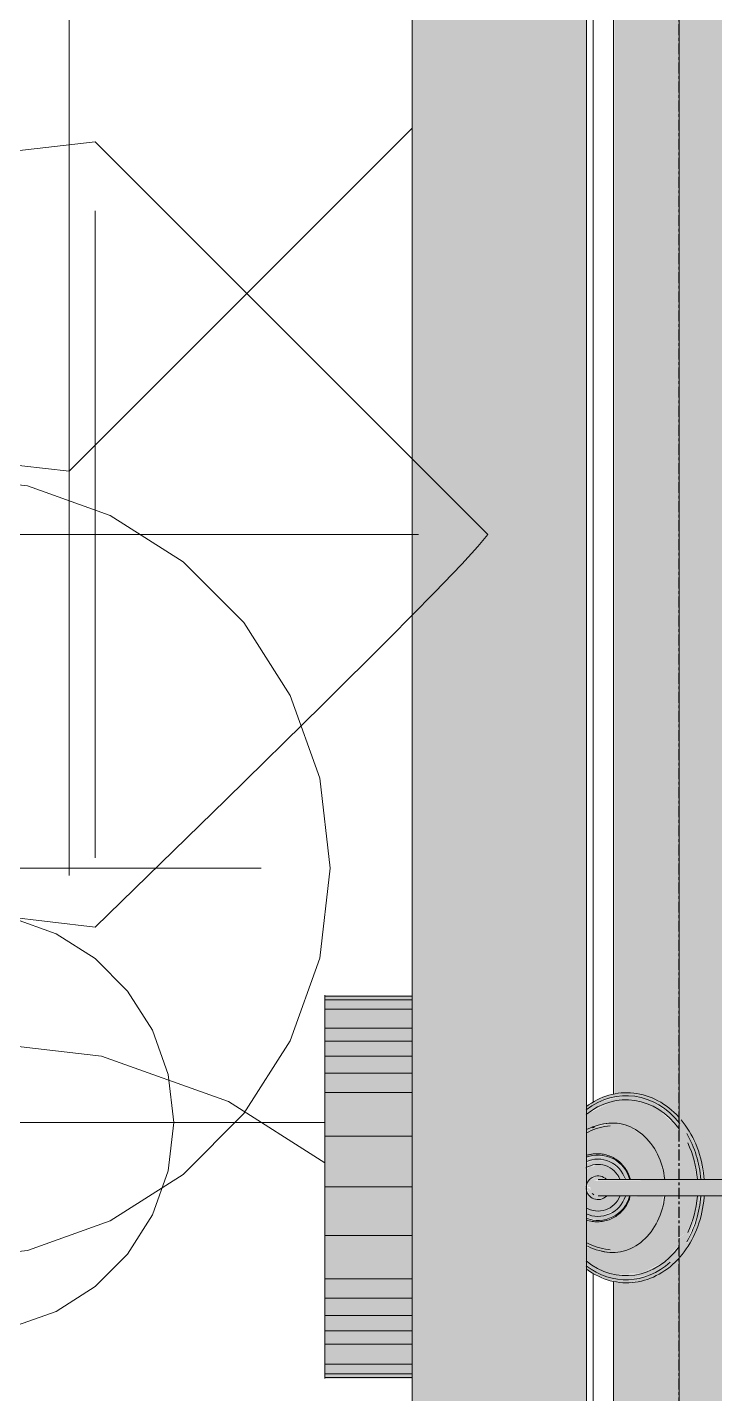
# Model space of a CAD drawing. Header units: inches. Extents: x 9391 to 11530, y 1186 to 2858.
# Drawn here: x 9748 to 9779.5, y 1657.7 to 1720.4 of the extents above; entities that cross this region are included whole.
import ezdxf

# ---------------------------------------------------------------- set-up
doc = ezdxf.new("R2010")
doc.units = ezdxf.units.IN
doc.header["$MEASUREMENT"] = 0
doc.linetypes.add('Grid Line 1_2_', pattern=[0.875, 0.5, -0.125, 0.125, -0.125])
for name, color, linetype, lineweight in [('A-DETL-GENF-1', 254, 'Continuous', 9), ('A-GENM', 5, 'Continuous', 9), ('A-GENM-1', 5, 'Continuous', 5), ('A-ROOF', 132, 'Continuous', 13), ('A-ROOF-1', 132, 'Continuous', 5), ('C-TOPO', 7, 'Continuous', 9), ('E-LITE-EQPM', 33, 'Continuous', 9), ('S-BEAM', 12, 'Continuous', 9), ('S-FNDN', 32, 'Continuous', 13), ('S-FNDN-1', 32, 'Continuous', 5), ('S-GRID-1', 1, 'Grid Line 1_2_', 30)]:
    doc.layers.add(name, color=color, linetype=linetype, lineweight=lineweight)

# ---------------------------------------------------------------- blocks, each defined once
blk = doc.blocks.new('Dimension Lumber - THE BEAM-1543094-FLOOR PLAN - ROOF')
at = {"layer": 'S-BEAM'}
h = blk.add_hatch(color=256, dxfattribs=at)
h.paths.add_polyline_path([(391.812, 0), (352.412, -0.037), (352.581, -0.206), (352.92, -0.625), (353.137, -0.972), (353.388, -1.598), (353.478, -1.968), (353.519, -2.433), (353.472, -3), (391.812, -3)], flags=0)
h.paths.add_polyline_path([(345.968, 0), (256.323, 0), (256.542, -0.206), (256.88, -0.625), (257.098, -0.972), (257.348, -1.598), (257.439, -1.968), (257.48, -2.433), (257.433, -3), (344.861, -2.965), (344.839, -2.752), (344.828, -2.176), (344.887, -1.766), (345.147, -1.05), (345.447, -0.577), (345.747, -0.202), (345.828, -0.112)], flags=0)
h.paths.add_polyline_path([(249.928, 0), (-234.147, 0), (-234.147, -3), (248.822, -2.965), (248.799, -2.752), (248.788, -2.176), (248.848, -1.766), (249.107, -1.05), (249.407, -0.577), (249.724, -0.183), (249.788, -0.112)], flags=0)
for p, q in [((-234.147, -3), (248.832, -3)), ((257.418, -3), (344.871, -3))]:
    blk.add_line(p, q, dxfattribs=at)
blk = doc.blocks.new('daphne 26070 - daphne 26070-V59-FLOOR PLAN - ROOF')
at = {"layer": 'A-DETL-GENF-1'}
for p, q in [((-9.387, -2.209), (-8.661, -4.238)), ((0, -2.491), (0, -3.594)), ((8.661, -4.238), (9.387, -2.209)), ((0, -3.2), (0, -2.727)), ((0, -3.436), (0, -3.2)), ((0, -4.224), (0, -3.436)), ((0, -3.594), (0, -4.145)), ((-8.661, -4.238), (-7.522, -6.029)), ((0, -4.145), (0, -4.775)), ((0, -4.539), (0, -4.224)), ((7.522, -6.029), (8.661, -4.238)), ((0, -5.169), (0, -4.539)), ((0, -4.775), (0, -5.248)), ((0, -5.458), (0, -5.109)), ((0, -5.109), (0, -5.169)), ((0, -5.248), (0, -7.139)), ((0, -6.106), (0, -5.458)), ((-7.522, -6.029), (-6.029, -7.522)), ((0, -6.036), (0, -5.721)), ((0, -5.721), (0, -6.351)), ((0, -6.981), (0, -6.036)), ((0, -6.351), (0, -6.106)), ((6.029, -7.522), (7.522, -6.029)), ((0, -7.532), (0, -6.981)), ((0, -7.139), (0, -7.375)), ((0, -7.375), (0, -8.714)), ((-6.029, -7.522), (-4.238, -8.661)), ((0, -8.241), (0, -7.532)), ((4.238, -8.661), (6.029, -7.522)), ((-4.238, -8.661), (-2.209, -9.387)), ((0, -9.029), (0, -8.241)), ((0, -8.714), (0, -8.478)), ((0, -8.478), (0, -9.502)), ((2.209, -9.387), (4.238, -8.661)), ((-2.209, -9.387), (0, -9.642)), ((0, -9.344), (0, -9.029)), ((0, -10.053), (0, -9.344)), ((0, -9.642), (2.209, -9.387)), ((0, -9.502), (0, -9.581)), ((0, -9.581), (0, -10.132)), ((0, -10.999), (0, -10.053)), ((0, -10.132), (0, -10.211)), ((0, -10.211), (0, -10.526)), ((0, -10.526), (0, -10.683)), ((0, -10.683), (0, -11.707)), ((0, -11.077), (0, -10.999)), ((0, -11.392), (0, -11.077)), ((0, -11.629), (0, -11.392)), ((0, -11.707), (0, -11.471)), ((0, -11.471), (0, -12.416)), ((0, -12.495), (0, -11.629)), ((0, -12.574), (0, -11.865)), ((0, -11.865), (0, -12.18)), ((0, -12.18), (0, -12.023)), ((0, -12.023), (0, -12.18)), ((0, -12.18), (0, -12.101)), ((0, -12.101), (0, -12.495)), ((0, -12.338), (0, -12.18)), ((0, -12.18), (0, -13.047)), ((0, -13.441), (0, -12.338)), ((0, -12.416), (0, -12.81)), ((0, -12.889), (0, -12.574)), ((0, -13.047), (0, -12.782)), ((0, -12.782), (0, -13.598)), ((0, -12.81), (0, -13.047)), ((0, -13.362), (0, -12.81)), ((0, -12.81), (0, -13.598)), ((0, -13.441), (0, -12.889)), ((0, -13.047), (0, -13.834)), ((0, -14.386), (0, -13.362)), ((0, -13.598), (0, -13.441)), ((0, -13.834), (0, -13.441)), ((0, -13.598), (0, -14.071)), ((0, -13.834), (0, -14.071)), ((0, -14.701), (0, -13.834)), ((0, -14.071), (0, -15.016)), ((0, -14.071), (0, -14.701)), ((0, -14.465), (0, -14.386)), ((0, -15.147), (0, -14.465)), ((0, -15.016), (0, -15.174)), ((0, -16.571), (0, -15.147)), ((0, -15.174), (0, -16.119)), ((0, -16.119), (0, -16.198)), ((0, -16.198), (0, -16.571)), ((0, -16.571), (0, -16.513)), ((0, -16.513), (0, -16.571))]:
    blk.add_line(p, q, dxfattribs=at)
blk = doc.blocks.new('meyer lilac 26082 - meyer lilac 26082-V61-FLOOR PLAN - ROOF')
at = {"layer": 'A-DETL-GENF-1'}
for p, q in [((27.632, 0), (11.9, 15.732)), ((7.979, 0), (3.97, 0)), ((12.93, 0), (7.979, 0)), ((25.191, 0), (12.93, 0)), ((28.492, 0), (25.191, 0)), ((26.902, -6.331), (27.632, 0)), ((31.557, 0), (28.492, 0)), ((2.084, 0), (8.214, 0)), ((8.214, 0), (15.995, 0)), ((15.995, 0), (24.248, 0)), ((24.248, 0), (25.806, 0)), ((25.806, 0), (27.312, 0)), ((27.312, 0), (28.715, 0)), ((28.715, 0), (29.963, 0)), ((29.963, 0), (31.005, 0)), ((31.005, 0), (31.79, 0)), ((35.566, 0), (31.557, 0)), ((31.79, 0), (32.265, 0)), ((32.265, 0), (32.554, 0)), ((32.554, 0), (32.819, 0)), ((32.819, 0), (33.063, 0)), ((33.063, 0), (33.29, 0)), ((33.29, 0), (33.505, 0)), ((33.505, 0), (33.712, 0)), ((33.712, 0), (33.915, 0)), ((33.915, 0), (38.395, 0)), ((43.818, 0), (35.566, 0)), ((38.395, 0), (41.932, 0)), ((46.176, 0), (41.696, 0)), ((41.696, 0), (43.818, 0)), ((41.932, 0), (46.176, 0))]:
    blk.add_line(p, q, dxfattribs=at)
blk = doc.blocks.new('switchgrass 26764 - switchgrass 26764-V54-FLOOR PLAN - ROOF')
at = {"layer": 'A-DETL-GENF-1'}
for p, q in [((-18.013, 0), (0, 18.013)), ((0.554, 17.551), (0, 18.013)), ((1.361, 16.826), (0.554, 17.551)), ((2.673, 15.572), (1.361, 16.826)), ((4.741, 13.527), (2.673, 15.572)), ((0, 14.619), (0, 14.839)), ((0, 14.839), (0, 14.423)), ((0, 13.989), (0, 14.619)), ((0, 14.423), (0, 13.91)), ((0, 12.891), (0, 14.115)), ((0, 14.115), (0, 14.099)), ((0, 14.099), (0, 14.054)), ((0, 14.054), (0, 13.99)), ((0, 13.99), (0, 13.912)), ((0, 12.146), (0, 13.989)), ((0, 13.912), (0, 13.83)), ((0, 13.91), (0, 12.047)), ((0, 13.83), (0, 13.75)), ((0, 13.75), (0, 13.681)), ((0, 13.681), (0, 11.943)), ((0, 13.238), (0, 13.391)), ((0, 13.391), (0, 11.075)), ((0, 13.001), (0, 13.238)), ((7.82, 10.426), (4.741, 13.527)), ((0, 12.683), (0, 13.001)), ((0, 11.079), (0, 12.957)), ((0, 12.957), (0, 9.772)), ((0, 11.806), (0, 12.891)), ((0, 11.68), (0, 12.879)), ((0, 12.879), (0, 12.874)), ((0, 12.874), (0, 12.545)), ((0, 12.286), (0, 12.683)), ((0, 11.943), (0, 12.665)), ((0, 12.665), (0, 11.079)), ((0, 12.545), (0, 12.523)), ((0, 12.523), (0, 12.002)), ((0, 11.811), (0, 12.286)), ((0, 11.257), (0, 12.146)), ((0, 12.047), (0, 11.402)), ((0, 12.002), (0, 11.53)), ((0, 7.456), (0, 11.943)), ((0, 11.943), (0, 11.914)), ((0, 11.914), (0, 11.873)), ((0, 11.873), (0, 11.824)), ((0, 11.824), (0, 11.773)), ((0, 11.262), (0, 11.811)), ((0, 10.793), (0, 11.806)), ((0, 11.773), (0, 11.724)), ((0, 11.724), (0, 11.683)), ((0, 11.683), (0, 11.654)), ((0, 10.586), (0, 11.68)), ((0, 11.654), (0, 11.254)), ((0, 11.53), (0, 10.617)), ((0, 11.402), (0, 10.785)), ((0, 10.978), (0, 11.364)), ((0, 11.364), (0, 11.22)), ((0, 11.109), (0, 11.364)), ((0, 11.364), (0, 11.33)), ((0, 11.33), (0, 10.981)), ((0, 10.641), (0, 11.262)), ((0, 10.604), (0, 11.257)), ((0, 11.254), (0, 10.197)), ((0, 11.22), (0, 10.28)), ((0, 9.832), (0, 11.109)), ((0, 11.075), (0, 9.338)), ((0, 10.981), (0, 10.93)), ((0, 9.171), (0, 10.978)), ((0, 10.93), (0, 8.759)), ((0, 9.787), (0, 10.793)), ((0, 10.785), (0, 10.641)), ((0, 10.422), (0, 10.681)), ((0, 10.681), (0, 10.323)), ((0, 10.617), (0, 10.121)), ((0, 10.351), (0, 10.604)), ((0, 9.561), (0, 10.586)), ((0, 10.254), (0, 10.583)), ((0, 10.583), (0, 10.493)), ((0, 10.493), (0, 10.28)), ((0, 9.366), (0, 10.422)), ((0, 10.061), (0, 10.351)), ((0, 10.323), (0, 10.139)), ((0, 10.28), (0, 8.625)), ((0, 10.28), (0, 7.014)), ((0, 8.377), (0, 10.254)), ((0, 10.197), (0, 9.065)), ((0, 10.139), (0, 9.856)), ((0, 10.121), (0, 9.559)), ((0, 9.073), (0, 10.061)), ((12.159, 6.005), (7.82, 10.426)), ((0, 9.856), (0, 9.516)), ((0, 9.772), (0, 9.832)), ((0, 7.532), (0, 9.787)), ((0, 8.903), (0, 9.627)), ((0, 9.627), (0, 7.807)), ((0, 8.568), (0, 9.561)), ((0, 9.559), (0, 8.903)), ((0, 9.516), (0, 9.158)), ((0, 9.338), (0, 9.366)), ((0, 8.667), (0, 9.171)), ((0, 9.158), (0, 8.821)), ((0, 7.969), (0, 9.073)), ((0, 9.065), (0, 8.571)), ((0, 8.179), (0, 9.048)), ((0, 9.048), (0, 9.037)), ((0, 9.037), (0, 9.007)), ((0, 9.007), (0, 8.964)), ((0, 8.964), (0, 8.912)), ((0, 8.912), (0, 8.858)), ((0, 8.858), (0, 8.805)), ((0, 8.821), (0, 8.547)), ((0, 8.805), (0, 8.759)), ((0, 8.759), (0, 7.456)), ((0, 8.759), (0, 7.89)), ((0, 8.37), (0, 8.667)), ((0, 8.625), (0, 7.967)), ((0, 8.571), (0, 8.179)), ((0, 7.573), (0, 8.568)), ((0, 8.547), (0, 8.374)), ((0, 7.535), (0, 8.377)), ((0, 8.374), (0, 8.37)), ((0, 6.846), (0, 7.969)), ((0, 7.967), (0, 7.461)), ((0, 7.89), (0, 5.429)), ((0, 7.807), (0, 7.228)), ((0, 6.539), (0, 7.573)), ((0, 7.228), (0, 7.535)), ((0, 6.153), (0, 7.532)), ((0, 7.461), (0, 7.136)), ((0, 7.136), (0, 7.021)), ((0, 7.021), (0, 6.442)), ((0, 7.014), (0, 5.517)), ((0, 5.803), (0, 6.846)), ((0, 5.429), (0, 6.539)), ((0, 6.442), (0, 6.153)), ((0, 4.936), (0, 5.803)), ((18.013, 0), (12.159, 6.005)), ((0, 3.692), (0, 5.574)), ((0, 5.574), (0, 5.51)), ((0, 5.517), (0, 4.524)), ((0, 5.51), (0, 4.737)), ((0, 4.886), (0, 4.995)), ((0, 4.995), (0, 4.883)), ((0, 4.345), (0, 4.936)), ((0, 4.335), (0, 4.886)), ((0, 4.883), (0, 3.547)), ((0, 4.737), (0, 4.309)), ((0, 4.524), (0, 3.937)), ((0, 4.126), (0, 4.345)), ((0, 4.282), (0, 4.335)), ((0, 4.309), (0, 4.282)), ((0, 4.083), (0, 4.126)), ((0, 4.006), (0, 4.083)), ((0, 3.907), (0, 4.006)), ((0, 3.937), (0, 3.641)), ((0, 3.799), (0, 3.907)), ((0, 3.694), (0, 3.799)), ((0, 3.606), (0, 3.694)), ((0, 3.113), (0, 3.692)), ((0, 3.641), (0, 3.615)), ((0, 3.615), (0, 3.564)), ((0, 3.547), (0, 3.606)), ((0, 3.564), (0, 3.484)), ((0, 3.547), (0, 3.257)), ((0, 3.257), (0, 3.547)), ((0, 3.484), (0, 3.367)), ((0, 3.367), (0, -4.66)), ((0, 1.81), (0, 3.113)), ((0, 1.775), (0, 1.81)), ((0, 1.718), (0, 1.775)), ((0, 1.648), (0, 1.718)), ((0, 1.57), (0, 1.648)), ((0, 1.494), (0, 1.57)), ((0, 1.427), (0, 1.494)), ((0, 1.375), (0, 1.427)), ((0, 1.375), (0, -0.362)), ((-14.405, 0), (-14.839, 0)), ((-14.839, 0), (-14.458, 0)), ((-14.458, 0), (-13.454, 0)), ((-13.828, 0), (-14.405, 0)), ((-10.265, 0), (-14.289, 0)), ((-14.289, 0), (-13.936, 0)), ((-13.936, 0), (-13.61, 0)), ((-13.378, 0), (-13.828, 0)), ((-13.61, 0), (-13.295, 0)), ((-13.454, 0), (-12.037, 0)), ((-12.844, 0), (-13.378, 0)), ((-13.295, 0), (-12.976, 0)), ((-12.976, 0), (-11.829, 0)), ((-12.667, 0), (-12.957, 0)), ((-12.957, 0), (-12.8, 0)), ((-12.246, 0), (-12.844, 0)), ((-12.8, 0), (-12.372, 0)), ((-10.496, 0), (-12.667, 0)), ((-12.372, 0), (-11.733, 0)), ((-11.603, 0), (-12.246, 0)), ((-12.037, 0), (-10.417, 0)), ((-11.829, 0), (-11.54, 0)), ((-11.654, 0), (-11.799, 0)), ((-11.799, 0), (-10.933, 0)), ((-11.733, 0), (-10.947, 0)), ((-9.048, 0), (-11.654, 0)), ((-10.348, 0), (-11.631, 0)), ((-11.631, 0), (-11.52, 0)), ((-10.933, 0), (-11.603, 0)), ((-11.54, 0), (-10.978, 0)), ((-11.52, 0), (-11.214, 0)), ((-11.214, 0), (-10.758, 0)), ((-10.978, 0), (-10.483, 0)), ((-10.947, 0), (-10.076, 0)), ((-10.758, 0), (-10.197, 0)), ((-7.456, 0), (-10.496, 0)), ((-10.483, 0), (-8.324, 0)), ((-10.417, 0), (-8.805, 0)), ((-9.308, 0), (-10.348, 0)), ((-9.868, 0), (-10.265, 0)), ((-10.206, 0), (-10.221, 0)), ((-10.221, 0), (-10.153, 0)), ((-8.491, 0), (-10.206, 0)), ((-10.197, 0), (-9.575, 0)), ((-10.153, 0), (-9.631, 0)), ((-10.076, 0), (-9.181, 0)), ((-9.488, 0), (-9.868, 0)), ((-9.631, 0), (-9.193, 0)), ((-9.575, 0), (-8.936, 0)), ((-8.414, 0), (-9.488, 0)), ((-8.493, 0), (-9.308, 0)), ((-9.193, 0), (-9.145, 0)), ((-9.181, 0), (-8.324, 0)), ((-9.145, 0), (-8.98, 0)), ((-8.324, 0), (-9.048, 0)), ((-8.98, 0), (-8.084, 0)), ((-8.936, 0), (-8.324, 0)), ((-8.805, 0), (-7.41, 0)), ((-7.888, 0), (-8.493, 0)), ((-7.298, 0), (-8.491, 0)), ((-8.185, 0), (-8.469, 0)), ((-8.469, 0), (-8.464, 0)), ((-8.464, 0), (-6.519, 0)), ((-8.324, 0), (-8.414, 0)), ((-8.324, 0), (-7.166, 0)), ((-5.443, 0), (-8.185, 0)), ((-8.084, 0), (-7.456, 0)), ((-7.476, 0), (-7.888, 0)), ((-4.415, 0), (-7.6, 0)), ((-7.6, 0), (-7.525, 0)), ((-7.525, 0), (-7.312, 0)), ((-7.166, 0), (-7.476, 0)), ((-7.41, 0), (-6.442, 0)), ((-7.312, 0), (-6.981, 0)), ((-6.531, 0), (-7.298, 0)), ((-6.981, 0), (-6.55, 0)), ((-6.55, 0), (-6.038, 0)), ((-6.098, 0), (-6.531, 0)), ((-6.442, 0), (-4.415, 0)), ((-5.858, 0), (-6.098, 0)), ((-6.038, 0), (-5.465, 0)), ((-5.764, 0), (-5.863, 0)), ((-5.863, 0), (-5.858, 0)), ((-5.639, 0), (-5.764, 0)), ((-5.217, 0), (-5.639, 0)), ((-5.465, 0), (-4.85, 0)), ((-5.284, 0), (-5.443, 0)), ((-4.831, 0), (-5.284, 0)), ((-5.093, 0), (-5.217, 0)), ((-4.995, 0), (-5.093, 0)), ((-5.002, 0), (-5.012, 0)), ((-5.012, 0), (-5, 0)), ((-4.97, 0), (-5.002, 0)), ((-5, 0), (-4.995, 0)), ((-4.907, 0), (-4.97, 0)), ((-4.807, 0), (-4.907, 0)), ((-4.85, 0), (-4.831, 0)), ((-4.66, 0), (-4.807, 0)), ((3.367, 0), (-4.66, 0)), ((-3.547, 0), (-2.873, 0)), ((-2.873, 0), (-2.332, 0)), ((-2.332, 0), (-1.901, 0)), ((-1.901, 0), (-1.086, 0)), ((-1.086, 0), (-0.615, 0)), ((-0.615, 0), (-0.354, 0)), ((-0.354, 0), (-0.507, 0)), ((1.375, 0), (-0.362, 0)), ((1.375, 0), (1.427, 0)), ((1.427, 0), (1.494, 0)), ((1.494, 0), (1.57, 0)), ((1.57, 0), (1.648, 0)), ((1.648, 0), (1.718, 0)), ((1.718, 0), (1.775, 0)), ((1.775, 0), (1.81, 0)), ((1.81, 0), (3.113, 0)), ((3.113, 0), (3.692, 0)), ((3.547, 0), (3.257, 0)), ((3.257, 0), (3.547, 0)), ((3.484, 0), (3.367, 0)), ((3.564, 0), (3.484, 0)), ((4.883, 0), (3.547, 0)), ((3.547, 0), (3.606, 0)), ((3.615, 0), (3.564, 0)), ((3.606, 0), (3.694, 0)), ((3.641, 0), (3.615, 0)), ((3.937, 0), (3.641, 0)), ((3.692, 0), (5.574, 0)), ((3.694, 0), (3.799, 0)), ((3.799, 0), (3.907, 0)), ((3.907, 0), (4.006, 0)), ((4.524, 0), (3.937, 0)), ((4.006, 0), (4.083, 0)), ((4.083, 0), (4.126, 0)), ((4.126, 0), (4.345, 0)), ((4.309, 0), (4.282, 0)), ((4.282, 0), (4.335, 0)), ((4.737, 0), (4.309, 0)), ((4.335, 0), (4.886, 0)), ((4.345, 0), (4.936, 0)), ((5.517, 0), (4.524, 0)), ((5.51, 0), (4.737, 0)), ((4.995, 0), (4.883, 0)), ((4.886, 0), (4.995, 0)), ((4.936, 0), (5.803, 0)), ((7.89, 0), (5.429, 0)), ((5.429, 0), (6.539, 0)), ((5.574, 0), (5.51, 0)), ((7.014, 0), (5.517, 0)), ((5.803, 0), (6.846, 0)), ((6.442, 0), (6.153, 0)), ((6.153, 0), (7.532, 0)), ((7.021, 0), (6.442, 0)), ((6.539, 0), (7.573, 0)), ((6.846, 0), (7.969, 0)), ((10.28, 0), (7.014, 0)), ((7.136, 0), (7.021, 0)), ((7.461, 0), (7.136, 0)), ((7.807, 0), (7.228, 0)), ((7.228, 0), (7.535, 0)), ((8.759, 0), (7.456, 0)), ((7.456, 0), (11.943, 0)), ((7.967, 0), (7.461, 0)), ((7.532, 0), (9.787, 0)), ((7.535, 0), (8.377, 0)), ((7.573, 0), (8.568, 0)), ((9.627, 0), (7.807, 0)), ((8.759, 0), (7.89, 0)), ((8.625, 0), (7.967, 0)), ((7.969, 0), (9.073, 0)), ((8.571, 0), (8.179, 0)), ((8.179, 0), (9.048, 0)), ((8.374, 0), (8.37, 0)), ((8.37, 0), (8.667, 0)), ((8.547, 0), (8.374, 0)), ((8.377, 0), (10.254, 0)), ((8.821, 0), (8.547, 0)), ((8.568, 0), (9.561, 0)), ((9.065, 0), (8.571, 0)), ((10.28, 0), (8.625, 0)), ((8.667, 0), (9.171, 0)), ((10.93, 0), (8.759, 0)), ((8.805, 0), (8.759, 0)), ((8.857, 0), (8.805, 0)), ((9.158, 0), (8.821, 0)), ((8.912, 0), (8.857, 0)), ((9.559, 0), (8.903, 0)), ((8.903, 0), (9.627, 0)), ((8.964, 0), (8.912, 0)), ((9.007, 0), (8.964, 0)), ((9.037, 0), (9.007, 0)), ((9.048, 0), (9.037, 0)), ((10.197, 0), (9.065, 0)), ((9.073, 0), (10.061, 0)), ((9.516, 0), (9.158, 0)), ((9.171, 0), (10.978, 0)), ((11.075, 0), (9.338, 0)), ((9.338, 0), (9.366, 0)), ((9.366, 0), (10.422, 0)), ((9.856, 0), (9.516, 0)), ((10.121, 0), (9.559, 0)), ((9.561, 0), (10.586, 0)), ((12.957, 0), (9.772, 0)), ((9.772, 0), (9.832, 0)), ((9.787, 0), (10.793, 0)), ((9.832, 0), (11.109, 0)), ((10.139, 0), (9.856, 0)), ((10.061, 0), (10.351, 0)), ((10.617, 0), (10.121, 0)), ((10.323, 0), (10.139, 0)), ((11.254, 0), (10.197, 0)), ((10.254, 0), (10.583, 0)), ((11.22, 0), (10.28, 0)), ((10.493, 0), (10.28, 0)), ((10.681, 0), (10.323, 0)), ((10.351, 0), (10.604, 0)), ((10.422, 0), (10.681, 0)), ((10.583, 0), (10.493, 0)), ((10.586, 0), (11.68, 0)), ((10.604, 0), (11.257, 0)), ((11.53, 0), (10.617, 0)), ((10.785, 0), (10.641, 0)), ((10.641, 0), (11.262, 0)), ((11.402, 0), (10.785, 0)), ((10.793, 0), (11.806, 0)), ((10.981, 0), (10.93, 0)), ((10.978, 0), (11.364, 0)), ((11.33, 0), (10.981, 0)), ((13.391, 0), (11.075, 0)), ((12.665, 0), (11.079, 0)), ((11.079, 0), (12.957, 0)), ((11.109, 0), (11.364, 0)), ((11.364, 0), (11.22, 0)), ((11.654, 0), (11.254, 0)), ((11.257, 0), (12.146, 0)), ((11.262, 0), (11.811, 0)), ((11.364, 0), (11.33, 0)), ((12.047, 0), (11.402, 0)), ((12.002, 0), (11.53, 0)), ((11.683, 0), (11.654, 0)), ((11.68, 0), (12.879, 0)), ((11.724, 0), (11.683, 0)), ((11.773, 0), (11.724, 0)), ((11.824, 0), (11.773, 0)), ((11.806, 0), (12.891, 0)), ((11.811, 0), (12.286, 0)), ((11.873, 0), (11.824, 0)), ((11.914, 0), (11.873, 0)), ((11.943, 0), (11.914, 0)), ((13.681, 0), (11.943, 0)), ((11.943, 0), (12.665, 0)), ((12.523, 0), (12.002, 0)), ((13.91, 0), (12.047, 0)), ((12.146, 0), (13.989, 0)), ((12.286, 0), (12.683, 0)), ((12.545, 0), (12.523, 0)), ((12.874, 0), (12.545, 0)), ((12.683, 0), (13.001, 0)), ((12.879, 0), (12.874, 0)), ((12.891, 0), (14.115, 0)), ((13.001, 0), (13.238, 0)), ((13.238, 0), (13.391, 0)), ((13.75, 0), (13.681, 0)), ((13.83, 0), (13.75, 0)), ((13.912, 0), (13.83, 0)), ((14.423, 0), (13.91, 0)), ((13.99, 0), (13.912, 0)), ((13.989, 0), (14.619, 0)), ((14.054, 0), (13.99, 0)), ((14.099, 0), (14.054, 0)), ((14.115, 0), (14.099, 0)), ((14.839, 0), (14.423, 0)), ((14.619, 0), (14.839, 0)), ((17.537, -4.127), (18.013, 0)), ((-18.013, 0), (-17.537, -4.127)), ((-11.501, 0), (-12.351, 0)), ((-12.351, 0), (-12.043, 0)), ((-12.043, 0), (-11.232, 0)), ((-10.527, 0), (-11.501, 0)), ((-11.232, 0), (-10.088, 0)), ((-9.507, 0), (-10.527, 0)), ((-10.088, 0), (-8.78, 0)), ((-8.519, 0), (-9.507, 0)), ((-8.78, 0), (-7.479, 0)), ((-7.639, 0), (-8.519, 0)), ((-6.947, 0), (-7.639, 0)), ((-7.479, 0), (-6.354, 0)), ((-6.519, 0), (-6.947, 0)), ((-6.354, 0), (-5.574, 0)), ((-5.574, 0), (-4.37, 0)), ((-4.37, 0), (-3.547, 0)), ((-0.654, 0), (-0.666, 0)), ((-0.666, 0), (-0.666, 0)), ((-0.666, 0), (-0.651, 0)), ((-0.631, 0), (-0.654, 0)), ((-0.651, 0), (-0.362, 0)), ((-0.598, 0), (-0.631, 0)), ((-0.556, 0), (-0.598, 0)), ((-0.507, 0), (-0.556, 0)), ((0, -0.615), (0, -0.354)), ((0, -0.354), (0, -0.507)), ((0, -0.651), (0, -0.362)), ((0, -0.507), (0, -0.556)), ((0, -0.556), (0, -0.598)), ((0, -0.598), (0, -0.631)), ((0, -1.086), (0, -0.615)), ((0, -0.631), (0, -0.654)), ((0, -0.666), (0, -0.651)), ((0, -0.654), (0, -0.666)), ((0, -0.666), (0, -0.666)), ((0, -1.901), (0, -1.086)), ((0, -2.332), (0, -1.901)), ((0, -2.873), (0, -2.332)), ((0, -3.547), (0, -2.873))]:
    blk.add_line(p, q, dxfattribs=at)
blk = doc.blocks.new('meyer lilac 26082 - meyer lilac 26082-V64-FLOOR PLAN - ROOF')
at = {"layer": 'A-DETL-GENF-1'}
for p, q in [((26.902, -6.331), (27.632, 0)), ((24.821, -12.146), (26.902, -6.331)), ((22.007, -16.571), (24.821, -12.146))]:
    blk.add_line(p, q, dxfattribs=at)
blk = doc.blocks.new('switchgrass 26764 - switchgrass 26764-V58-FLOOR PLAN - ROOF')
at = {"layer": 'A-DETL-GENF-1'}
for p, q in [((0, 3.367), (0, -4.66)), ((17.537, -4.127), (18.013, 0)), ((-18.013, 0), (-17.537, -4.127)), ((0, -4.37), (0, -3.547)), ((-17.537, -4.127), (-16.181, -7.918)), ((0, -5.574), (0, -4.37)), ((16.181, -7.918), (17.537, -4.127)), ((0, -6.442), (0, -4.415)), ((0, -4.415), (0, -7.6)), ((0, -4.66), (0, -4.807)), ((0, -4.807), (0, -4.907)), ((0, -4.85), (0, -4.831)), ((0, -4.831), (0, -5.284)), ((0, -5.465), (0, -4.85)), ((0, -4.907), (0, -4.97)), ((0, -4.97), (0, -5.002)), ((0, -5), (0, -4.995)), ((0, -4.995), (0, -5.093)), ((0, -5.012), (0, -5)), ((0, -5.002), (0, -5.012)), ((0, -5.093), (0, -5.217)), ((0, -5.217), (0, -5.639)), ((0, -5.284), (0, -5.443)), ((0, -5.443), (0, -8.185)), ((0, -6.038), (0, -5.465)), ((0, -6.354), (0, -5.574)), ((0, -5.639), (0, -5.764)), ((0, -5.764), (0, -5.863)), ((0, -5.863), (0, -5.858)), ((0, -5.858), (0, -6.098)), ((0, -6.55), (0, -6.038)), ((0, -6.098), (0, -6.531)), ((0, -7.479), (0, -6.354)), ((0, -7.41), (0, -6.442)), ((0, -8.464), (0, -6.519)), ((0, -6.519), (0, -6.947)), ((0, -6.531), (0, -7.298)), ((0, -6.981), (0, -6.55)), ((0, -6.947), (0, -7.639)), ((0, -7.312), (0, -6.981)), ((0, -8.324), (0, -7.166)), ((0, -7.166), (0, -7.476)), ((0, -7.298), (0, -8.491)), ((0, -7.525), (0, -7.312)), ((0, -8.805), (0, -7.41)), ((0, -8.084), (0, -7.456)), ((0, -7.456), (0, -10.496)), ((0, -7.476), (0, -7.888)), ((0, -8.78), (0, -7.479)), ((-16.181, -7.918), (-14.053, -11.263)), ((0, -7.6), (0, -7.525)), ((0, -7.639), (0, -8.519)), ((0, -7.888), (0, -8.493)), ((0, -8.98), (0, -8.084)), ((14.053, -11.263), (16.181, -7.918)), ((0, -8.185), (0, -8.469)), ((0, -9.181), (0, -8.324)), ((0, -8.324), (0, -8.414)), ((0, -10.483), (0, -8.324)), ((0, -8.936), (0, -8.324)), ((0, -8.324), (0, -9.048)), ((0, -8.414), (0, -9.488)), ((0, -8.469), (0, -8.464)), ((0, -8.491), (0, -10.206)), ((0, -8.493), (0, -9.308)), ((0, -8.519), (0, -9.507)), ((0, -10.088), (0, -8.78)), ((0, -10.417), (0, -8.805)), ((0, -9.575), (0, -8.936)), ((0, -9.145), (0, -8.98)), ((0, -9.048), (0, -11.654)), ((0, -9.193), (0, -9.145)), ((0, -10.076), (0, -9.181)), ((0, -9.631), (0, -9.193)), ((0, -9.308), (0, -10.348)), ((0, -9.488), (0, -9.868)), ((0, -9.507), (0, -10.527)), ((0, -10.197), (0, -9.575)), ((0, -10.153), (0, -9.631)), ((0, -9.868), (0, -10.265)), ((0, -10.947), (0, -10.076)), ((0, -11.232), (0, -10.088)), ((0, -10.221), (0, -10.153)), ((0, -10.758), (0, -10.197)), ((0, -10.206), (0, -10.221)), ((0, -10.265), (0, -14.289)), ((0, -10.348), (0, -11.631)), ((0, -12.037), (0, -10.417)), ((0, -10.978), (0, -10.483)), ((0, -10.496), (0, -12.667)), ((0, -10.527), (0, -11.501)), ((-14.053, -11.263), (-11.263, -14.053)), ((0, -11.214), (0, -10.758)), ((0, -11.799), (0, -10.933)), ((0, -10.933), (0, -11.603)), ((0, -11.733), (0, -10.947)), ((0, -11.54), (0, -10.978)), ((0, -11.52), (0, -11.214)), ((0, -12.043), (0, -11.232)), ((11.263, -14.053), (14.053, -11.263)), ((0, -11.501), (0, -12.351)), ((0, -11.631), (0, -11.52)), ((0, -11.829), (0, -11.54)), ((0, -11.603), (0, -12.246)), ((0, -11.654), (0, -11.799)), ((0, -12.372), (0, -11.733)), ((0, -12.976), (0, -11.829)), ((0, -13.454), (0, -12.037)), ((0, -12.351), (0, -12.043)), ((0, -12.246), (0, -12.844)), ((0, -12.8), (0, -12.372)), ((0, -12.667), (0, -12.957)), ((0, -12.957), (0, -12.8)), ((0, -12.844), (0, -13.378)), ((0, -13.295), (0, -12.976)), ((0, -13.61), (0, -13.295)), ((0, -13.378), (0, -13.828)), ((0, -14.458), (0, -13.454)), ((0, -13.936), (0, -13.61)), ((-11.263, -14.053), (-7.918, -16.181)), ((0, -13.828), (0, -14.405)), ((0, -14.289), (0, -13.936)), ((0, -14.405), (0, -14.839)), ((7.918, -16.181), (11.263, -14.053)), ((0, -14.839), (0, -14.458)), ((-7.918, -16.181), (-4.127, -17.537)), ((4.127, -17.537), (7.918, -16.181)), ((-4.127, -17.537), (0, -18.013)), ((0, -18.013), (4.127, -17.537))]:
    blk.add_line(p, q, dxfattribs=at)
blk = doc.blocks.new('265000 - LIGHTING - GOOSENECK LIGHTING - TYPE A - 265000 - Lighting - Gooseneck Lighting - Type A-V179-FLOOR PLAN - ROOF')
at = {"layer": 'E-LITE-EQPM'}
h = blk.add_hatch(color=256, dxfattribs=at)
h.paths.add_polyline_path([(-12.787, 0.375), (-12.632, 0.375), (-12.739, 1.215), (-12.907, 1.796), (-13.319, 2.617), (-13.396, 2.615), (-13.404, 2.614), (-13.396, 2.483), (-12.887, 1.152), (-12.822, 0.653)], flags=0)
h.paths.add_polyline_path([(-13.75, 2.917), (-13.75, 3.196), (-14.036, 3.494), (-14.348, 3.732), (-14.929, 4.087), (-15.62, 4.308), (-16.183, 4.356), (-16.754, 4.291), (-17.248, 4.147), (-17.828, 3.84), (-18, 3.716), (-17.999, 3.548), (-17.234, 4.02), (-16.183, 4.224), (-15.048, 3.973), (-14.217, 3.494), (-13.777, 2.95)], flags=0)
h = blk.add_hatch(color=256, dxfattribs=at)
h.paths.add_polyline_path([(-12.907, 0.375), (-12.787, 0.375), (-12.938, 1.38), (-13.396, 2.483), (-13.396, 2.028), (-13.08, 1.305), (-12.928, 0.375)], flags=0)
h.paths.add_polyline_path([(-13.75, 2.684), (-13.777, 2.95), (-14.158, 3.417), (-15.119, 4.017), (-16.183, 4.224), (-17.318, 3.973), (-18, 3.547), (-18, 3.318), (-17.828, 3.494), (-16.75, 3.973), (-15.516, 3.93), (-14.463, 3.417), (-13.777, 2.711)], flags=0)
for points in [[(-13.75, 0.375), (-12.946, 0.375), (-13.091, 1.38), (-13.396, 2.029), (-13.75, 2.291), (-13.777, 2.711), (-14.638, 3.539), (-15.612, 3.973), (-16.754, 3.973), (-17.903, 3.417), (-18, 3.293), (-18, 2.636), (-17.535, 2.809), (-17.259, 2.883), (-16.75, 2.956), (-15.88, 2.744), (-15.094, 2.1), (-14.569, 1.137), (-14.445, 0.375), (-13.867, 0.375)], [(-14.995, 0.375), (-14.445, 0.375), (-14.584, 1.165), (-15.094, 2.1), (-15.915, 2.753), (-16.807, 2.97), (-17.697, 2.753), (-18, 2.636), (-18, 1.461), (-17.688, 1.536), (-17.242, 1.534), (-16.701, 1.326), (-16.305, 0.99), (-16.034, 0.523), (-15.989, 0.375), (-15.079, 0.375)], [(-1.355, 0), (-0.982, 0), (-0.993, 1.924), (-1.355, 0.869), (-1.355, 0.097)], [(-0.982, 0), (0, 0), (0, 2.399), (-0.982, 1.924), (-0.982, 0.434)], [(-16.068, 0.375), (-16.168, 0.75), (-16.773, 1.313), (-17.535, 1.481), (-18, 1.321), (-17.965, 1.178), (-17.428, 1.302), (-16.75, 1.075), (-16.323, 0.629), (-16.21, 0.375), (-16.083, 0.375)], [(-16.498, 0.375), (-16.264, 0.41), (-16.341, 0.666), (-16.868, 1.151), (-17.535, 1.293), (-18, 1.136), (-18, 0.871), (-17.786, 1.018), (-17.077, 0.976), (-16.579, 0.563), (-16.517, 0.375)], [(-18, 0.024), (-17.836, 0.39), (-17.443, 0.533), (-17.002, 0.375), (-16.518, 0.375), (-16.651, 0.666), (-17.136, 1.018), (-17.851, 0.98), (-18, 0.824), (-18, 0.025)], [(-1.355, 0), (-1.355, 0.931), (-2.108, 0.581), (-2.108, 0)], [(-17.466, -0.543), (-17.104, -0.375), (-17.637, -0.332), (-17.655, -0.295), (-17.688, -0.244), (-17.759, -0.229), (-17.829, -0.091), (-17.871, 0), (-17.995, -0.036), (-17.805, -0.403), (-17.563, -0.504)], [(-17.967, 0), (-17.837, 0.033), (-17.77, 0.215), (-17.637, 0.332), (-17.443, 0.375), (-17.082, 0.384), (-17.466, 0.543), (-17.871, 0.334), (-17.97, 0)], [(-16.068, -0.375), (-12.056, -0.361), (-11.929, -0.265), (-11.854, -0.097), (-11.854, 0.097), (-11.929, 0.265), (-12.06, 0.362), (-12.135, 0.375), (-17.637, 0.332), (-17.752, 0.238), (-17.829, 0.091), (-17.821, -0.117), (-17.732, -0.265), (-17.655, -0.268), (-17.637, -0.332), (-17.443, -0.375), (-16.083, -0.375)], [(-11.844, -0.375), (-8.916, -0.362), (-8.786, -0.265), (-8.706, -0.055), (-8.725, 0.144), (-8.786, 0.265), (-8.916, 0.362), (-8.992, 0.375), (-12.06, 0.362), (-11.929, 0.265), (-11.854, 0.097), (-11.854, -0.097), (-11.95, -0.286), (-12.06, -0.362), (-11.929, -0.375), (-11.854, -0.375)], [(-8.338, -0.375), (-6.66, -0.362), (-6.66, 0.375), (-8.916, 0.362), (-8.786, 0.265), (-8.71, 0.097), (-8.728, -0.151), (-8.786, -0.265), (-8.916, -0.362), (-8.786, -0.375)], [(-5.765, -0.375), (-2.25, -0.333), (-2.25, 0.375), (-6.66, 0.362), (-6.66, -0.375)], [(-2.25, 0), (-2.108, 0), (-2.121, 0.434), (-2.25, 0.301), (-2.25, 0.086)], [(-2.108, -0.444), (-2.108, 0), (-2.25, 0), (-2.223, -0.362), (-2.165, -0.403)], [(-1.355, -0.931), (-1.355, 0), (-2.108, -0.013), (-2.108, -0.627), (-1.508, -0.869)], [(-0.982, -1.952), (-0.982, 0), (-1.355, -0.02), (-1.334, -0.989), (-0.993, -1.924)], [(0, -2.399), (0, 0), (-0.982, 0), (-0.982, -1.952), (-0.207, -2.304)], [(-17.466, -1.018), (-17.136, -1.018), (-16.6, -0.629), (-16.518, -0.375), (-17.126, -0.402), (-17.466, -0.543), (-17.871, -0.334), (-18, -0.135), (-17.99, -0.879), (-17.786, -1.018), (-17.563, -1.018)], [(-17.466, -1.499), (-16.717, -1.298), (-16.168, -0.75), (-16.083, -0.375), (-16.264, -0.41), (-16.338, -0.663), (-16.868, -1.151), (-17.467, -1.312), (-18, -1.169), (-18, -1.356), (-17.581, -1.468)], [(-17.467, -1.312), (-17.337, -1.277), (-16.75, -1.075), (-16.33, -0.656), (-16.26, -0.375), (-16.518, -0.375), (-16.652, -0.667), (-17.139, -1.018), (-17.834, -0.992), (-18, -0.879), (-17.965, -1.178), (-17.659, -1.26)], [(-16.807, -2.97), (-15.88, -2.744), (-15.094, -2.1), (-14.569, -1.137), (-14.477, -0.375), (-16.013, -0.408), (-16.099, -0.656), (-16.338, -1.044), (-16.826, -1.399), (-17.348, -1.544), (-17.841, -1.519), (-18, -1.468), (-18, -2.646), (-17.688, -2.776), (-16.939, -2.947)], [(-16.75, -3.973), (-15.516, -3.93), (-14.463, -3.417), (-13.75, -2.63), (-13.75, -2.293), (-13.396, -2.028), (-13.08, -1.305), (-12.946, -0.375), (-14.445, -0.375), (-14.584, -1.165), (-15.136, -2.135), (-15.88, -2.744), (-16.807, -2.97), (-17.746, -2.76), (-18, -2.735), (-18, -3.318), (-17.728, -3.539), (-16.754, -3.973)]]:
    blk.add_hatch(color=256, dxfattribs=at).paths.add_polyline_path(points, flags=0)
h = blk.add_hatch(color=256, dxfattribs=at)
h.paths.add_polyline_path([(-16.168, 0.75), (-16.326, 1.024), (-16.406, 1.097), (-16.826, 1.399), (-17.369, 1.544), (-17.873, 1.507), (-18, 1.444), (-18, 1.356), (-17.443, 1.493), (-16.66, 1.242), (-16.19, 0.771)], flags=0)
h.paths.add_polyline_path([(-16.037, 0.375), (-16.013, 0.408), (-16.068, 0.601), (-16.143, 0.656), (-16.042, 0.375)], flags=0)
h = blk.add_hatch(color=256, dxfattribs=at)
h.paths.add_polyline_path([(-17.28, -1.546), (-16.675, -1.306), (-16.277, -0.946), (-16.227, -0.808), (-16.773, -1.313), (-17.466, -1.499), (-18, -1.399), (-17.979, -1.468), (-17.688, -1.536), (-17.287, -1.546)], flags=0)
h.paths.add_polyline_path([(-16.168, -0.75), (-16.026, -0.477), (-16.042, -0.375), (-16.068, -0.375), (-16.143, -0.656)], flags=0)
h = blk.add_hatch(color=256, dxfattribs=at)
h.paths.add_polyline_path([(-16.163, -4.358), (-15.516, -4.273), (-15.1, -4.152), (-14.538, -3.873), (-13.902, -3.365), (-13.75, -3.162), (-13.777, -2.95), (-14.158, -3.417), (-15.119, -4.017), (-16.183, -4.224), (-17.318, -3.973), (-18, -3.576), (-18, -3.715), (-17.511, -4.017), (-16.989, -4.224), (-16.502, -4.326), (-16.183, -4.356)], flags=0)
h.paths.add_polyline_path([(-13.365, -2.659), (-13.243, -2.483), (-12.887, -1.752), (-12.679, -0.998), (-12.667, -0.375), (-12.787, -0.375), (-12.938, -1.38), (-13.382, -2.564), (-13.366, -2.655)], flags=0)
h = blk.add_hatch(color=256, dxfattribs=at)
h.paths.add_polyline_path([(-16.183, -4.224), (-15.048, -3.973), (-14.158, -3.417), (-13.75, -2.917), (-13.75, -2.684), (-14.638, -3.539), (-15.612, -3.973), (-16.754, -3.973), (-17.903, -3.417), (-18, -3.318), (-17.999, -3.548), (-17.248, -4.017), (-16.464, -4.169)], flags=0)
h.paths.add_polyline_path([(-13.396, -2.483), (-13.396, -2.483), (-12.893, -1.195), (-12.813, -0.375), (-12.946, -0.375), (-13.098, -1.394), (-13.396, -2.029), (-13.396, -2.304)], flags=0)
for p, q in [((-0.982, 2.002), (-1.355, 0.978)), ((0, 2.46), (-0.982, 2.002)), ((-0.982, 1.952), (-0.982, 0)), ((0, 2.399), (0, 0)), ((-2.108, 0.627), (-2.25, 0.485)), ((-1.355, 0.978), (-2.108, 0.627)), ((-2.108, 0), (-2.108, 0.627)), ((-1.355, 0.931), (-1.355, 0)), ((-8.992, 0.375), (-12.135, 0.375)), ((-2.25, 0.375), (-6.66, 0.375)), ((-2.25, 0.377), (-2.25, 0)), ((-2.25, 0.375), (-2.25, 0.362)), ((-12.135, -0.375), (-8.992, -0.375)), ((-6.66, -0.375), (-2.25, -0.375)), ((-2.25, 0), (-2.25, -0.377)), ((-2.25, -0.362), (-2.25, -0.375)), ((-2.25, -0.485), (-2.108, -0.627)), ((-2.108, -0.627), (-2.108, 0)), ((-1.355, 0), (-1.355, -0.931)), ((-0.982, 0), (-0.982, -1.952)), ((0, 0), (0, -2.399)), ((-2.108, -0.627), (-1.355, -0.978)), ((-1.355, -0.978), (-0.982, -2.002)), ((-0.982, -2.002), (0, -2.46))]:
    blk.add_line(p, q, dxfattribs=at)
at = {"layer": 'E-LITE-EQPM', "flags": 128}
for points in [[(-13.763, 3.241), (-13.871, 3.355), (-13.982, 3.464), (-14.098, 3.567), (-14.216, 3.664), (-14.338, 3.756), (-14.463, 3.842), (-14.59, 3.921), (-14.72, 3.994), (-14.852, 4.061), (-14.987, 4.122), (-15.123, 4.175), (-15.261, 4.222), (-15.401, 4.263), (-15.542, 4.296), (-15.684, 4.322), (-15.826, 4.342), (-15.969, 4.354), (-16.113, 4.36), (-16.256, 4.358), (-16.4, 4.349), (-16.543, 4.334), (-16.685, 4.311), (-16.826, 4.281), (-16.966, 4.245), (-17.105, 4.202), (-17.243, 4.151), (-17.378, 4.095), (-17.512, 4.031), (-17.643, 3.962), (-17.772, 3.885), (-17.898, 3.803), (-18, 3.73)], [(-16.904, 2.843), (-17.035, 2.83), (-17.165, 2.81), (-17.293, 2.785), (-17.419, 2.753), (-17.542, 2.716), (-17.663, 2.673), (-17.78, 2.625), (-17.894, 2.572), (-18, 2.517)], [(-17.06, 2.954), (-17.196, 2.933), (-17.33, 2.906), (-17.461, 2.872), (-17.59, 2.833), (-17.716, 2.788), (-17.839, 2.737), (-17.957, 2.681)], [(-12.595, 0.375), (-12.607, 0.52), (-12.626, 0.692), (-12.652, 0.863), (-12.683, 1.033), (-12.719, 1.201), (-12.761, 1.367), (-12.808, 1.531), (-12.861, 1.693), (-12.919, 1.852), (-12.982, 2.008), (-13.05, 2.161), (-13.123, 2.31), (-13.201, 2.456), (-13.284, 2.598), (-13.371, 2.735), (-13.462, 2.869), (-13.558, 2.998), (-13.659, 3.122)], [(-12.135, 0.375), (-12.212, 0.375), (-12.293, 0.375), (-12.378, 0.375), (-12.466, 0.375), (-12.557, 0.375), (-12.651, 0.375), (-12.748, 0.375), (-12.847, 0.375), (-12.95, 0.375), (-13.054, 0.375), (-13.161, 0.375), (-13.27, 0.375), (-13.381, 0.375), (-13.494, 0.375), (-13.608, 0.375), (-13.724, 0.375), (-13.841, 0.375), (-13.959, 0.375), (-14.077, 0.375), (-14.197, 0.375), (-14.316, 0.375), (-14.436, 0.375), (-14.556, 0.375), (-14.676, 0.375), (-14.795, 0.375), (-14.914, 0.375), (-15.033, 0.375), (-15.15, 0.375), (-15.266, 0.375), (-15.381, 0.375), (-15.495, 0.375), (-15.607, 0.375), (-15.717, 0.375), (-15.825, 0.375), (-15.931, 0.375), (-16.034, 0.375), (-16.135, 0.375), (-16.234, 0.375), (-16.329, 0.375), (-16.422, 0.375), (-16.511, 0.375), (-16.597, 0.375), (-16.68, 0.375), (-16.759, 0.375), (-16.835, 0.375), (-16.907, 0.375), (-16.974, 0.375), (-17.038, 0.375), (-17.098, 0.375), (-17.153, 0.375), (-17.205, 0.375), (-17.251, 0.375), (-17.294, 0.375), (-17.332, 0.375), (-17.365, 0.375), (-17.394, 0.375), (-17.418, 0.375), (-17.437, 0.375), (-17.451, 0.375), (-17.461, 0.375), (-17.466, 0.375), (-17.466, 0.375)], [(-8.992, 0.375), (-8.914, 0.375), (-8.833, 0.375), (-8.749, 0.375), (-8.661, 0.375), (-8.57, 0.375), (-8.476, 0.375), (-8.379, 0.375), (-8.28, 0.375), (-8.177, 0.375), (-8.073, 0.375), (-7.966, 0.375), (-7.856, 0.375), (-7.745, 0.375), (-7.633, 0.375), (-7.519, 0.375), (-7.403, 0.375), (-7.286, 0.375), (-7.168, 0.375), (-7.05, 0.375), (-6.93, 0.375), (-6.811, 0.375), (-6.691, 0.375), (-6.66, 0.375)], [(-17.466, -0.375), (-17.464, -0.375), (-17.457, -0.375), (-17.445, -0.375), (-17.428, -0.375), (-17.407, -0.375), (-17.381, -0.375), (-17.35, -0.375), (-17.314, -0.375), (-17.274, -0.375), (-17.23, -0.375), (-17.181, -0.375), (-17.127, -0.375), (-17.07, -0.375), (-17.008, -0.375), (-16.943, -0.375), (-16.873, -0.375), (-16.799, -0.375), (-16.722, -0.375), (-16.641, -0.375), (-16.557, -0.375), (-16.469, -0.375), (-16.378, -0.375), (-16.284, -0.375), (-16.187, -0.375), (-16.087, -0.375), (-15.985, -0.375), (-15.88, -0.375), (-15.774, -0.375), (-15.665, -0.375), (-15.554, -0.375), (-15.441, -0.375), (-15.327, -0.375), (-15.211, -0.375), (-15.094, -0.375), (-14.976, -0.375), (-14.858, -0.375), (-14.739, -0.375), (-14.619, -0.375), (-14.499, -0.375), (-14.379, -0.375), (-14.259, -0.375), (-14.14, -0.375), (-14.021, -0.375), (-13.902, -0.375), (-13.785, -0.375), (-13.669, -0.375), (-13.554, -0.375), (-13.44, -0.375), (-13.328, -0.375), (-13.218, -0.375), (-13.11, -0.375), (-13.004, -0.375), (-12.9, -0.375), (-12.799, -0.375), (-12.701, -0.375), (-12.605, -0.375), (-12.513, -0.375), (-12.423, -0.375), (-12.337, -0.375), (-12.254, -0.375), (-12.175, -0.375), (-12.135, -0.375)], [(-13.714, -3.187), (-13.612, -3.065), (-13.514, -2.939), (-13.42, -2.808), (-13.33, -2.672), (-13.245, -2.533), (-13.165, -2.389), (-13.089, -2.242), (-13.018, -2.091), (-12.952, -1.936), (-12.892, -1.779), (-12.836, -1.619), (-12.786, -1.456), (-12.741, -1.291), (-12.702, -1.124), (-12.668, -0.955), (-12.639, -0.785), (-12.617, -0.613), (-12.599, -0.441), (-12.595, -0.375)], [(-6.66, -0.375), (-6.78, -0.375), (-6.9, -0.375), (-7.019, -0.375), (-7.138, -0.375), (-7.256, -0.375), (-7.373, -0.375), (-7.489, -0.375), (-7.604, -0.375), (-7.717, -0.375), (-7.829, -0.375), (-7.938, -0.375), (-8.046, -0.375), (-8.151, -0.375), (-8.254, -0.375), (-8.354, -0.375), (-8.452, -0.375), (-8.547, -0.375), (-8.638, -0.375), (-8.727, -0.375), (-8.812, -0.375), (-8.894, -0.375), (-8.973, -0.375), (-8.992, -0.375)], [(-18, -2.659), (-17.916, -2.701), (-17.796, -2.755), (-17.672, -2.804), (-17.545, -2.847), (-17.415, -2.885), (-17.283, -2.916), (-17.148, -2.941), (-17.06, -2.954)], [(-17.973, -2.531), (-17.862, -2.588), (-17.747, -2.639), (-17.629, -2.686), (-17.507, -2.727), (-17.383, -2.763), (-17.257, -2.793), (-17.128, -2.817), (-16.998, -2.834), (-16.904, -2.843)], [(-17.965, -3.756), (-17.84, -3.842), (-17.713, -3.921), (-17.583, -3.994), (-17.451, -4.061), (-17.316, -4.122), (-17.18, -4.175), (-17.042, -4.222), (-16.902, -4.263), (-16.761, -4.296), (-16.619, -4.322), (-16.477, -4.342), (-16.334, -4.354), (-16.19, -4.36), (-16.047, -4.358), (-15.903, -4.349), (-15.76, -4.334), (-15.618, -4.311), (-15.477, -4.281), (-15.337, -4.245), (-15.198, -4.202), (-15.06, -4.151), (-14.925, -4.095), (-14.791, -4.031), (-14.66, -3.962), (-14.531, -3.885), (-14.405, -3.803), (-14.282, -3.715), (-14.161, -3.62), (-14.044, -3.52), (-13.931, -3.414), (-13.821, -3.303), (-13.75, -3.226)]]:
    blk.add_lwpolyline(points, dxfattribs=at)
at = {"layer": 'E-LITE-EQPM'}
for radius, start, end in [(1.499, 15.00746, 111.35079), (1.312, 17.15205, 114.40186), (1.071, 21.44941, 121.62404), (0.543, 45, 177.20628), (1.071, 239.03135, 338.55059), (1.499, 248.64921, 344.99254), (0.543, 182.79372, 315), (1.312, 245.59814, 342.84795), (0.375, 225, 240)]:
    blk.add_arc((-17.466, 0), radius, start, end, dxfattribs=at)
for centre, major_axis, start_param, end_param in [((-16.183, 0), (0, 4.224), 5.486599, 6.843461), ((-16.183, 0), (0, 4.035), 5.445446, 6.872607), ((-16.807, 0), (0, 2.97), 0.342292, 0.392699), ((-16.807, 0), (0, 2.97), 4.841947, 6.506974), ((-16.183, 0), (0, 4.224), 4.802645, 5.340708), ((-16.183, 0), (0, 4.035), 4.805548, 5.248061), ((-16.807, 0), (0, 2.97), 2.936171, 4.582831), ((-16.183, 0), (0, 4.224), 4.08407, 4.622133), ((-16.183, 0), (0, 4.035), 4.176717, 4.617529), ((-16.183, 0), (0, 4.035), 2.552171, 3.979331), ((-16.183, 0), (0, 4.224), 2.581317, 3.769911)]:
    blk.add_ellipse(centre, major_axis=major_axis, ratio=0.81557, start_param=start_param, end_param=end_param, dxfattribs=at)
for points, knots in [([(-16.042, 0.563), (-16.111, 0.741), (-16.263, 0.986), (-16.537, 1.24), (-16.77, 1.389), (-16.978, 1.476), (-17.149, 1.523), (-17.291, 1.55), (-17.444, 1.564), (-17.608, 1.561), (-17.77, 1.542), (-17.903, 1.512), (-17.981, 1.489), (-18.007, 1.48)], [0.1111111, 0.1111111, 0.1111111, 0.1111111, 0.2222222, 0.2777778, 0.3333333, 0.3888889, 0.4166667, 0.4444444, 0.4791667, 0.5138889, 0.5486111, 0.5833333, 0.6011039, 0.6011039, 0.6011039, 0.6011039]), ([(-18.007, -1.48), (-17.981, -1.489), (-17.913, -1.509), (-17.802, -1.536), (-17.673, -1.555), (-17.543, -1.563), (-17.411, -1.561), (-17.28, -1.548), (-17.149, -1.523), (-16.978, -1.476), (-16.77, -1.389), (-16.537, -1.24), (-16.266, -0.986), (-16.062, -0.689), (-16.01, -0.441), (-16, -0.378)], [0.3988961, 0.3988961, 0.3988961, 0.3988961, 0.4166667, 0.4444444, 0.4722222, 0.5, 0.5277778, 0.5555556, 0.5833333, 0.6111111, 0.6666667, 0.7222222, 0.7777778, 0.8888889, 0.9260434, 0.9260434, 0.9260434, 0.9260434])]:
    blk.add_open_spline(points, degree=3, knots=knots, dxfattribs=at)
blk.add_open_spline([(-15.984, 0.381), (-15.998, 0.438), (-16.016, 0.494), (-16.036, 0.549)], degree=3, dxfattribs=at)

msp = doc.modelspace()

# ---------------------------------------------------------------- hatches: boundary and pattern name
at = {"layer": 'A-GENM-1'}
for points in [[(9762.942, 1675.929), (9765.62, 1675.929), (9765.62, 1675.981), (9761.62, 1675.981), (9761.62, 1675.929)], [(9762.942, 1675.775), (9765.62, 1675.775), (9765.62, 1675.929), (9761.62, 1675.929), (9761.62, 1675.775)], [(9762.942, 1675.346), (9765.62, 1675.346), (9765.62, 1675.775), (9761.62, 1675.775), (9761.62, 1675.346)], [(9762.942, 1674.473), (9765.62, 1674.473), (9765.62, 1675.346), (9761.62, 1675.346), (9761.62, 1674.473)], [(9762.942, 1673.878), (9765.62, 1673.878), (9765.62, 1674.473), (9761.62, 1674.473), (9761.62, 1673.878)], [(9765.62, 1673.187), (9765.62, 1673.878), (9761.62, 1673.878), (9761.62, 1673.187), (9762.942, 1673.187)], [(9765.62, 1672.401), (9765.62, 1673.187), (9761.62, 1673.187), (9761.62, 1672.401), (9762.942, 1672.401)], [(9761.62, 1671.519), (9765.62, 1671.519), (9765.62, 1672.401), (9761.62, 1672.401)], [(9765.62, 1669.507), (9765.62, 1671.519), (9761.62, 1671.519), (9761.62, 1669.507), (9762.942, 1669.507)], [(9761.62, 1667.187), (9765.62, 1667.187), (9765.62, 1669.507), (9761.62, 1669.507)], [(9762.942, 1664.958), (9765.62, 1664.958), (9765.62, 1667.187), (9761.62, 1667.187), (9761.62, 1664.958)], [(9762.942, 1662.971), (9765.62, 1662.971), (9765.62, 1664.958), (9761.62, 1664.958), (9761.62, 1662.971)], [(9761.62, 1662.084), (9765.62, 1662.084), (9765.62, 1662.971), (9761.62, 1662.971)], [(9761.62, 1661.287), (9765.62, 1661.287), (9765.62, 1662.084), (9761.62, 1662.084)], [(9765.62, 1660.582), (9765.62, 1661.287), (9761.62, 1661.287), (9761.62, 1660.582), (9762.942, 1660.582)], [(9765.62, 1659.967), (9765.62, 1660.582), (9761.62, 1660.582), (9761.62, 1659.967), (9762.942, 1659.967)], [(9765.62, 1659.058), (9765.62, 1659.967), (9761.62, 1659.967), (9761.62, 1659.058), (9762.942, 1659.058)], [(9765.62, 1658.611), (9765.62, 1659.058), (9761.62, 1659.058), (9761.62, 1658.611), (9762.942, 1658.611)], [(9762.942, 1658.448), (9765.62, 1658.448), (9765.62, 1658.611), (9761.62, 1658.611), (9761.62, 1658.448)], [(9762.942, 1658.394), (9765.62, 1658.394), (9765.62, 1658.448), (9761.62, 1658.448), (9761.62, 1658.394)]]:
    msp.add_hatch(color=256, dxfattribs=at).paths.add_polyline_path(points, flags=0)
at = {"layer": 'A-ROOF-1'}
msp.add_hatch(color=256, dxfattribs=at).paths.add_polyline_path([(9777.87, 1528.457), (10028.266, 1528.457), (10028.266, 2312.082), (9727.295, 2312.082), (9727.295, 2154.417), (9777.87, 2154.417), (9777.87, 1669.437), (9778.224, 1669.174), (9778.224, 1669.761), (9778.318, 1669.739), (9778.529, 1669.354), (9778.836, 1668.526), (9778.942, 1668.143), (9779.016, 1667.521), (9789.416, 1667.521), (9789.513, 1667.641), (9789.513, 1667.773), (9790.266, 1668.076), (9790.638, 1669.098), (9791.62, 1669.544), (9791.62, 1664.747), (9790.628, 1665.222), (9790.266, 1666.215), (9789.513, 1666.564), (9789.513, 1666.702), (9789.37, 1666.771), (9778.988, 1666.771), (9778.882, 1665.933), (9778.669, 1665.252), (9778.366, 1664.641), (9778.253, 1664.497), (9778.224, 1664.841), (9778.224, 1665.117), (9777.87, 1664.841), (9777.905, 1574.259), (9778.275, 1573.774), (9778.572, 1573.216), (9778.734, 1572.859), (9778.942, 1572.104), (9779.016, 1571.481), (9789.416, 1571.481), (9789.513, 1571.602), (9789.513, 1571.733), (9790.266, 1572.037), (9790.638, 1573.058), (9791.62, 1573.505), (9791.62, 1568.707), (9790.628, 1569.182), (9790.266, 1570.176), (9789.513, 1570.525), (9789.513, 1570.662), (9789.37, 1570.731), (9778.988, 1570.731), (9778.882, 1569.893), (9778.669, 1569.212), (9778.238, 1568.356), (9777.87, 1567.855), (9777.87, 1533.629)], flags=0)
at = {"layer": 'S-FNDN-1'}
msp.add_hatch(color=256, dxfattribs=at).paths.add_polyline_path([(9773.62, 1528.457), (9773.62, 2154.417), (9765.62, 2154.417), (9765.62, 1528.457)], flags=0)

# ---------------------------------------------------------------- linework, layer by layer
at = {"layer": 'A-GENM'}
for p, q in [((9761.62, 1675.929), (9761.62, 1675.981)), ((9761.62, 1675.775), (9761.62, 1675.929)), ((9765.62, 1675.929), (9761.62, 1675.929)), ((9761.62, 1675.346), (9761.62, 1675.775)), ((9765.62, 1675.775), (9761.62, 1675.775)), ((9761.62, 1674.473), (9761.62, 1675.346)), ((9765.62, 1675.346), (9761.62, 1675.346)), ((9761.62, 1673.878), (9761.62, 1674.473)), ((9765.62, 1674.473), (9761.62, 1674.473)), ((9761.62, 1673.187), (9761.62, 1673.878)), ((9765.62, 1673.878), (9761.62, 1673.878)), ((9761.62, 1672.401), (9761.62, 1673.187)), ((9765.62, 1673.187), (9761.62, 1673.187)), ((9761.62, 1671.519), (9761.62, 1672.401)), ((9765.62, 1672.401), (9761.62, 1672.401)), ((9761.62, 1669.507), (9761.62, 1671.519)), ((9765.62, 1671.519), (9761.62, 1671.519)), ((9761.62, 1667.187), (9761.62, 1669.507)), ((9765.62, 1669.507), (9761.62, 1669.507)), ((9761.62, 1664.958), (9761.62, 1667.187)), ((9765.62, 1667.187), (9761.62, 1667.187)), ((9761.62, 1662.971), (9761.62, 1664.958)), ((9765.62, 1664.958), (9761.62, 1664.958)), ((9761.62, 1662.084), (9761.62, 1662.971)), ((9765.62, 1662.971), (9761.62, 1662.971)), ((9761.62, 1661.287), (9761.62, 1662.084)), ((9765.62, 1662.084), (9761.62, 1662.084)), ((9761.62, 1660.582), (9761.62, 1661.287)), ((9765.62, 1661.287), (9761.62, 1661.287)), ((9761.62, 1659.967), (9761.62, 1660.582)), ((9765.62, 1660.582), (9761.62, 1660.582)), ((9761.62, 1659.058), (9761.62, 1659.967)), ((9765.62, 1659.967), (9761.62, 1659.967)), ((9761.62, 1658.611), (9761.62, 1659.058)), ((9765.62, 1659.058), (9761.62, 1659.058)), ((9761.62, 1658.448), (9761.62, 1658.611)), ((9765.62, 1658.611), (9761.62, 1658.611)), ((9761.62, 1658.394), (9761.62, 1658.448)), ((9765.62, 1658.448), (9761.62, 1658.448))]:
    msp.add_line(p, q, dxfattribs=at)
at = {"layer": 'A-ROOF'}
for p, q in [((9777.87, 2154.417), (9777.87, 1669.437)), ((9777.87, 1664.841), (9777.87, 1574.287))]:
    msp.add_line(p, q, dxfattribs=at)
at = {"layer": 'C-TOPO'}
for p, q in [((9773.933, 1671.077), (9773.933, 1732.419)), ((9773.933, 1642.216), (9773.933, 1663.214))]:
    msp.add_line(p, q, dxfattribs=at)
at = {"layer": 'S-FNDN'}
for p, q in [((9773.62, 2154.417), (9773.62, 1528.457)), ((9765.62, 1520.457), (9765.62, 2146.417))]:
    msp.add_line(p, q, dxfattribs=at)
at = {"layer": 'S-GRID-1'}
msp.add_line((9777.87, 1368.27), (9777.87, 2735.869), dxfattribs=at)

# ---------------------------------------------------------------- block references
at = {"layer": 'A-DETL-GENF-1'}
for name, p, rotation in [('meyer lilac 26082 - meyer lilac 26082-V61-FLOOR PLAN - ROOF', (9749.888, 1727.65), 269.9999999999994), ('switchgrass 26764 - switchgrass 26764-V54-FLOOR PLAN - ROOF', (9751.083, 1697.12), 269.9999999999994), ('switchgrass 26764 - switchgrass 26764-V58-FLOOR PLAN - ROOF', (9743.855, 1681.811), 89.99999999999868), ('meyer lilac 26082 - meyer lilac 26082-V64-FLOOR PLAN - ROOF', (9745.05, 1646.281), 89.99999999999868), ('daphne 26070 - daphne 26070-V59-FLOOR PLAN - ROOF', (9745.05, 1670.135), 89.99999999999935)]:
    msp.add_blockref(name, p, dxfattribs=dict(at, rotation=rotation))
at = {"layer": 'E-LITE-EQPM'}
msp.add_blockref('265000 - LIGHTING - GOOSENECK LIGHTING - TYPE A - 265000 - Lighting - Gooseneck Lighting - Type A-V179-FLOOR PLAN - ROOF', (9791.62, 1667.146), dxfattribs=at)
at = {"layer": 'S-BEAM', "rotation": 270.0000000000002}
msp.add_blockref('Dimension Lumber - THE BEAM-1543094-FLOOR PLAN - ROOF', (9777.87, 1920.27), dxfattribs=at)

doc.saveas('drawing.dxf')
